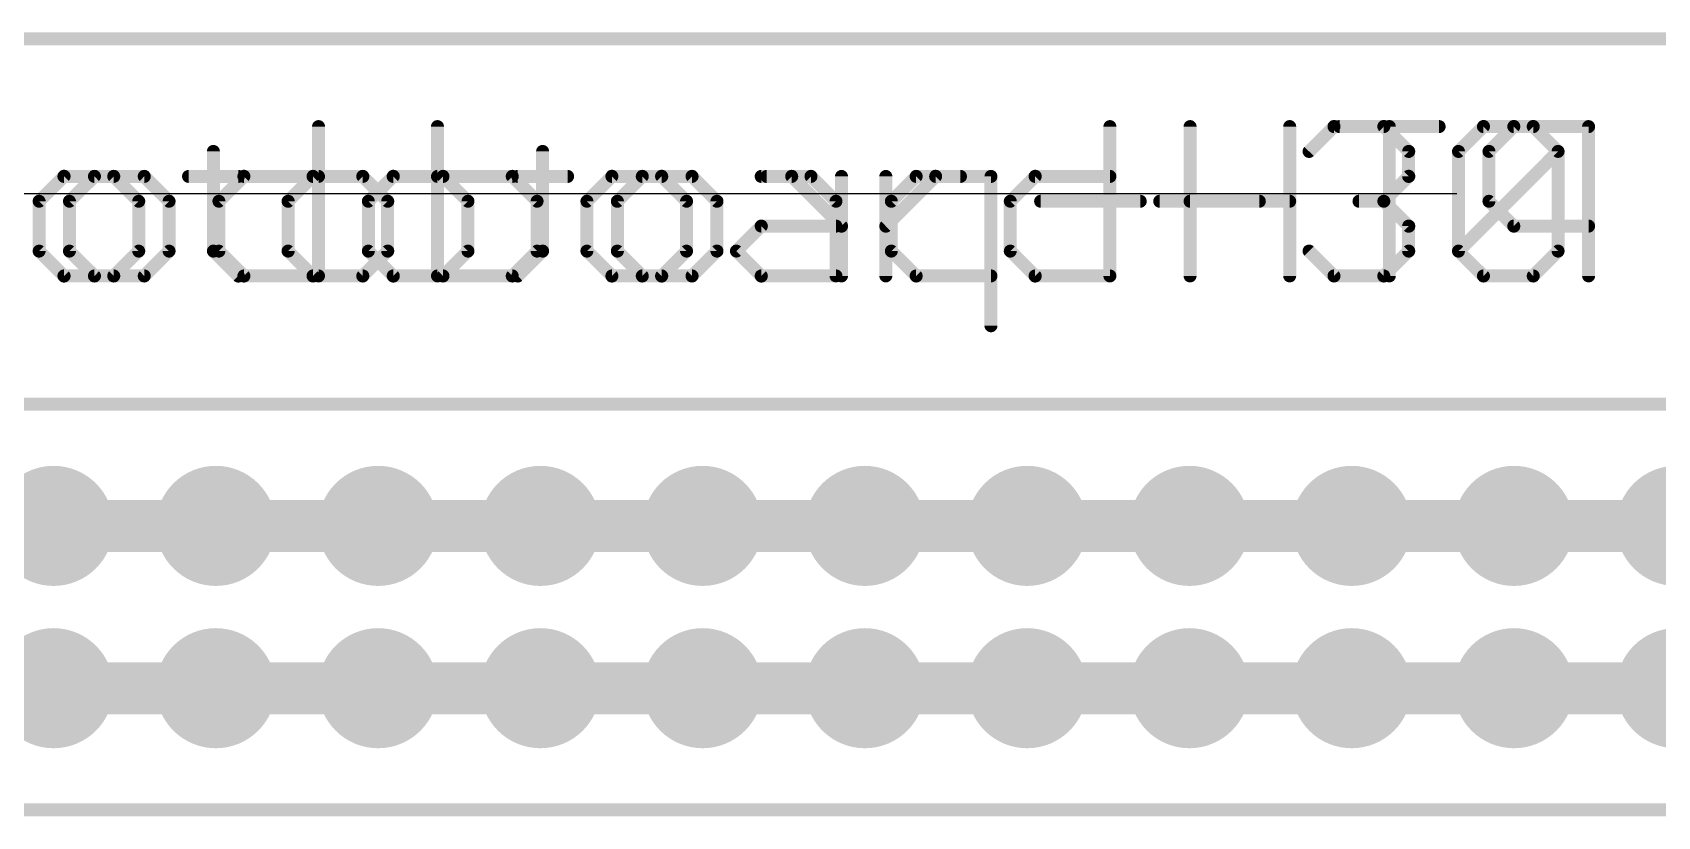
# Model space of a CAD drawing. Header units: inches. Extents: x 2 to 53, y 0 to 38.6.
# Drawn here: x 16.485 to 17.486, y 13.344 to 13.827 of the extents above; entities that cross this region are included whole.
import ezdxf

# ---------------------------------------------------------------- set-up
doc = ezdxf.new("R2010")
doc.units = ezdxf.units.IN
doc.header["$LTSCALE"] = 0.1
doc.header["$MEASUREMENT"] = 0
doc.layers.get('0').update_dxf_attribs({"plot": 0})
for name, color, linetype in [('16', 7, 'Continuous'), ('17', 7, 'Continuous'), ('20', 7, 'Continuous'), ('21', 7, 'Continuous'), ('22', 7, 'Continuous'), ('51', 7, 'Continuous'), ('Physical Devices', 7, 'Continuous')]:
    doc.layers.add(name, color=color, linetype=linetype)
doc.layers.get('0').off()

# ---------------------------------------------------------------- blocks, each defined once
blk = doc.blocks.new('RECT')
blk.add_solid([(-0.5, -0.5), (0.5, -0.5), (-0.5, 0.5), (0.5, 0.5)])
blk = doc.blocks.new('ROUNDP')
at = {"const_width": 0.5}
blk.add_lwpolyline([(0, -0.25, 1), (0, 0.25, 1), (0, -0.25)], format="xyb", dxfattribs=at)

msp = doc.modelspace()

# ---------------------------------------------------------------- linework, layer by layer
at = {"layer": '16', "const_width": 0.032}
for points in [[(16.3978, 13.5235), (16.4978, 13.5235)], [(16.4978, 13.5235), (16.5978, 13.5235)], [(16.5978, 13.5235), (16.6978, 13.5235)], [(16.6978, 13.5235), (16.7978, 13.5235)], [(16.7978, 13.5235), (16.8978, 13.5235)], [(16.8978, 13.5235), (16.9978, 13.5235)], [(16.9978, 13.5235), (17.0978, 13.5235)], [(17.0978, 13.5235), (17.1978, 13.5235)], [(17.1978, 13.5235), (17.2978, 13.5235)], [(17.2978, 13.5235), (17.3978, 13.5235)], [(17.3978, 13.5235), (17.4978, 13.5235)], [(17.4978, 13.5235), (17.5978, 13.5235)], [(16.3978, 13.4235), (16.4978, 13.4235)], [(16.4978, 13.4235), (16.5978, 13.4235)], [(16.6978, 13.4235), (16.5978, 13.4235)], [(16.7978, 13.4235), (16.6978, 13.4235)], [(16.8978, 13.4235), (16.7978, 13.4235)], [(16.9978, 13.4235), (16.8978, 13.4235)], [(17.0978, 13.4235), (16.9978, 13.4235)], [(17.1978, 13.4235), (17.0978, 13.4235)], [(17.2978, 13.4235), (17.1978, 13.4235)], [(17.3978, 13.4235), (17.2978, 13.4235)], [(17.4978, 13.4235), (17.3978, 13.4235)], [(17.5978, 13.4235), (17.4978, 13.4235)]]:
    msp.add_lwpolyline(points, dxfattribs=at)
at = {"layer": '16', "const_width": 0.016}
for points in [[(16.4978, 13.5315, 1), (16.4978, 13.5155)], [(16.4978, 13.5155, 1), (16.4978, 13.5315)], [(16.5978, 13.5315, 1), (16.5978, 13.5155)], [(16.5978, 13.5155, 1), (16.5978, 13.5315)], [(16.6978, 13.5315, 1), (16.6978, 13.5155)], [(16.6978, 13.5155, 1), (16.6978, 13.5315)], [(16.7978, 13.5315, 1), (16.7978, 13.5155)], [(16.7978, 13.5155, 1), (16.7978, 13.5315)], [(16.8978, 13.5315, 1), (16.8978, 13.5155)], [(16.8978, 13.5155, 1), (16.8978, 13.5315)], [(16.9978, 13.5315, 1), (16.9978, 13.5155)], [(16.9978, 13.5155, 1), (16.9978, 13.5315)], [(17.0978, 13.5315, 1), (17.0978, 13.5155)], [(17.0978, 13.5155, 1), (17.0978, 13.5315)], [(17.1978, 13.5315, 1), (17.1978, 13.5155)], [(17.1978, 13.5155, 1), (17.1978, 13.5315)], [(17.2978, 13.5315, 1), (17.2978, 13.5155)], [(17.2978, 13.5155, 1), (17.2978, 13.5315)], [(17.3978, 13.5315, 1), (17.3978, 13.5155)], [(17.3978, 13.5155, 1), (17.3978, 13.5315)], [(17.4978, 13.5315, 1), (17.4978, 13.5155)], [(16.4978, 13.4315, 1), (16.4978, 13.4155)], [(16.4978, 13.4155, 1), (16.4978, 13.4315)], [(16.5978, 13.4315, 1), (16.5978, 13.4155)], [(16.5978, 13.4155, 1), (16.5978, 13.4315)], [(16.6978, 13.4315, 1), (16.6978, 13.4155)], [(16.6978, 13.4155, 1), (16.6978, 13.4315)], [(16.7978, 13.4315, 1), (16.7978, 13.4155)], [(16.7978, 13.4155, 1), (16.7978, 13.4315)], [(16.8978, 13.4315, 1), (16.8978, 13.4155)], [(16.8978, 13.4155, 1), (16.8978, 13.4315)], [(16.9978, 13.4315, 1), (16.9978, 13.4155)], [(16.9978, 13.4155, 1), (16.9978, 13.4315)], [(17.0978, 13.4315, 1), (17.0978, 13.4155)], [(17.0978, 13.4155, 1), (17.0978, 13.4315)], [(17.1978, 13.4315, 1), (17.1978, 13.4155)], [(17.1978, 13.4155, 1), (17.1978, 13.4315)], [(17.2978, 13.4315, 1), (17.2978, 13.4155)], [(17.2978, 13.4155, 1), (17.2978, 13.4315)], [(17.3978, 13.4315, 1), (17.3978, 13.4155)], [(17.3978, 13.4155, 1), (17.3978, 13.4315)], [(17.4978, 13.4315, 1), (17.4978, 13.4155)]]:
    msp.add_lwpolyline(points, format="xyb", dxfattribs=at)
at = {"layer": '20', "const_width": 0.008}
msp.add_lwpolyline([(18.4563, 13.8235), (14.9392, 13.8235)], dxfattribs=at)
at = {"layer": '21', "const_width": 0.008}
for points in [[(16.7344, 13.7695), (16.7344, 13.6775)], [(17.1488, 13.7695), (17.1488, 13.6775)], [(17.2716, 13.7542), (17.2869, 13.7695)], [(17.2869, 13.7695), (17.3176, 13.7695)], [(17.3176, 13.7695), (17.3329, 13.7542)], [(17.3636, 13.7542), (17.379, 13.7695)], [(17.379, 13.7695), (17.4097, 13.7695)], [(17.4097, 13.7695), (17.425, 13.7542)], [(16.5963, 13.7542), (16.5963, 13.6928)], [(17.3329, 13.7542), (17.3329, 13.7388)], [(17.3636, 13.6928), (17.3636, 13.7542)], [(17.3636, 13.6928), (17.425, 13.7542)], [(17.425, 13.7542), (17.425, 13.6928)], [(16.5042, 13.7388), (16.4889, 13.7235)], [(16.5349, 13.7388), (16.5042, 13.7388)], [(16.5503, 13.7235), (16.5349, 13.7388)], [(16.581, 13.7388), (16.6117, 13.7388)], [(16.6577, 13.7388), (16.6424, 13.7235)], [(16.6884, 13.7388), (16.6577, 13.7388)], [(16.7037, 13.7235), (16.6884, 13.7388)], [(16.7805, 13.7388), (16.7344, 13.7388)], [(16.7958, 13.7235), (16.7805, 13.7388)], [(16.8419, 13.7388), (16.8265, 13.7235)], [(16.8726, 13.7388), (16.8419, 13.7388)], [(16.8879, 13.7235), (16.8726, 13.7388)], [(16.9339, 13.7388), (16.9646, 13.7388)], [(16.9646, 13.7388), (16.98, 13.7235)], [(17.0107, 13.6775), (17.0107, 13.7388)], [(17.0107, 13.7082), (17.0414, 13.7388)], [(17.0414, 13.7388), (17.0567, 13.7388)], [(17.0874, 13.7235), (17.1027, 13.7388)], [(17.1027, 13.7388), (17.1488, 13.7388)], [(17.3329, 13.7388), (17.3176, 13.7235)], [(16.4889, 13.7235), (16.4889, 13.6928)], [(16.5503, 13.6928), (16.5503, 13.7235)], [(16.6424, 13.7235), (16.6424, 13.6928)], [(16.7037, 13.6928), (16.7037, 13.7235)], [(16.7958, 13.6928), (16.7958, 13.7235)], [(16.8265, 13.7235), (16.8265, 13.6928)], [(16.8879, 13.6928), (16.8879, 13.7235)], [(16.98, 13.7235), (16.98, 13.6775)], [(17.0874, 13.6928), (17.0874, 13.7235)], [(17.1795, 13.7235), (17.2409, 13.7235)], [(17.3176, 13.7235), (17.3023, 13.7235)], [(17.3176, 13.7235), (17.3329, 13.7082)], [(16.9186, 13.6928), (16.9339, 13.7082)], [(16.9339, 13.7082), (16.98, 13.7082)], [(17.3329, 13.7082), (17.3329, 13.6928)], [(16.4889, 13.6928), (16.5042, 13.6775)], [(16.5349, 13.6775), (16.5503, 13.6928)], [(16.5963, 13.6928), (16.6117, 13.6775)], [(16.6424, 13.6928), (16.6577, 13.6775)], [(16.6884, 13.6775), (16.7037, 13.6928)], [(16.7805, 13.6775), (16.7958, 13.6928)], [(16.8265, 13.6928), (16.8419, 13.6775)], [(16.8726, 13.6775), (16.8879, 13.6928)], [(16.9339, 13.6775), (16.9186, 13.6928)], [(17.1027, 13.6775), (17.0874, 13.6928)], [(17.2869, 13.6775), (17.2716, 13.6928)], [(17.3329, 13.6928), (17.3176, 13.6775)], [(17.379, 13.6775), (17.3636, 13.6928)], [(17.425, 13.6928), (17.4097, 13.6775)], [(16.5042, 13.6775), (16.5349, 13.6775)], [(16.6577, 13.6775), (16.6884, 13.6775)], [(16.7344, 13.6775), (16.7805, 13.6775)], [(16.8419, 13.6775), (16.8726, 13.6775)], [(16.98, 13.6775), (16.9339, 13.6775)], [(17.1488, 13.6775), (17.1027, 13.6775)], [(17.3176, 13.6775), (17.2869, 13.6775)], [(17.4097, 13.6775), (17.379, 13.6775)], [(15.2978, 13.5985), (18.0978, 13.5985)], [(15.2978, 13.3485), (18.0978, 13.3485)]]:
    msp.add_lwpolyline(points, dxfattribs=at)
at = {"layer": '21', "const_width": 0.004}
for points in [[(16.7364, 13.7695, 1), (16.7324, 13.7695)], [(17.1508, 13.7695, 1), (17.1468, 13.7695)], [(17.2869, 13.7715, 1), (17.2869, 13.7675)], [(17.2883, 13.7681, 1), (17.2855, 13.771)], [(17.319, 13.771, 1), (17.3162, 13.7681)], [(17.3176, 13.7675, 1), (17.3176, 13.7715)], [(17.379, 13.7715, 1), (17.379, 13.7675)], [(17.3804, 13.7681, 1), (17.3776, 13.771)], [(17.4111, 13.771, 1), (17.4083, 13.7681)], [(17.4097, 13.7675, 1), (17.4097, 13.7715)], [(16.5983, 13.7542, 1), (16.5943, 13.7542)], [(17.2701, 13.7556, 1), (17.273, 13.7528)], [(17.3349, 13.7542, 1), (17.3309, 13.7542)], [(17.3315, 13.7528, 1), (17.3344, 13.7556)], [(17.3656, 13.7542, 1), (17.3616, 13.7542)], [(17.3622, 13.7556, 1), (17.3651, 13.7528)], [(17.427, 13.7542, 1), (17.423, 13.7542)], [(17.4264, 13.7528, 1), (17.4236, 13.7556)], [(17.4236, 13.7528, 1), (17.4264, 13.7556)], [(16.5042, 13.7408, 1), (16.5042, 13.7368)], [(16.5057, 13.7374, 1), (16.5028, 13.7403)], [(16.5363, 13.7403, 1), (16.5335, 13.7374)], [(16.5349, 13.7368, 1), (16.5349, 13.7408)], [(16.581, 13.7408, 1), (16.581, 13.7368)], [(16.6117, 13.7368, 1), (16.6117, 13.7408)], [(16.6577, 13.7408, 1), (16.6577, 13.7368)], [(16.6591, 13.7374, 1), (16.6563, 13.7403)], [(16.6898, 13.7403, 1), (16.687, 13.7374)], [(16.6884, 13.7368, 1), (16.6884, 13.7408)], [(16.7344, 13.7408, 1), (16.7344, 13.7368)], [(16.7819, 13.7403, 1), (16.7791, 13.7374)], [(16.7805, 13.7368, 1), (16.7805, 13.7408)], [(16.8419, 13.7408, 1), (16.8419, 13.7368)], [(16.8433, 13.7374, 1), (16.8404, 13.7403)], [(16.874, 13.7403, 1), (16.8711, 13.7374)], [(16.8726, 13.7368, 1), (16.8726, 13.7408)], [(16.9339, 13.7408, 1), (16.9339, 13.7368)], [(16.966, 13.7403, 1), (16.9632, 13.7374)], [(16.9646, 13.7368, 1), (16.9646, 13.7408)], [(17.0127, 13.7388, 1), (17.0087, 13.7388)], [(17.0414, 13.7408, 1), (17.0414, 13.7368)], [(17.0428, 13.7374, 1), (17.0399, 13.7403)], [(17.0567, 13.7368, 1), (17.0567, 13.7408)], [(17.1027, 13.7408, 1), (17.1027, 13.7368)], [(17.1042, 13.7374, 1), (17.1013, 13.7403)], [(17.1488, 13.7368, 1), (17.1488, 13.7408)], [(17.3309, 13.7388, 1), (17.3349, 13.7388)], [(17.3344, 13.7374, 1), (17.3315, 13.7403)], [(16.4909, 13.7235, 1), (16.4869, 13.7235)], [(16.4875, 13.7249, 1), (16.4903, 13.7221)], [(16.5523, 13.7235, 1), (16.5483, 13.7235)], [(16.5489, 13.7221, 1), (16.5517, 13.7249)], [(16.6444, 13.7235, 1), (16.6404, 13.7235)], [(16.6409, 13.7249, 1), (16.6438, 13.7221)], [(16.7057, 13.7235, 1), (16.7017, 13.7235)], [(16.7023, 13.7221, 1), (16.7052, 13.7249)], [(16.7978, 13.7235, 1), (16.7938, 13.7235)], [(16.7944, 13.7221, 1), (16.7972, 13.7249)], [(16.8285, 13.7235, 1), (16.8245, 13.7235)], [(16.8251, 13.7249, 1), (16.8279, 13.7221)], [(16.8899, 13.7235, 1), (16.8859, 13.7235)], [(16.8865, 13.7221, 1), (16.8893, 13.7249)], [(16.982, 13.7235, 1), (16.978, 13.7235)], [(16.9786, 13.7221, 1), (16.9814, 13.7249)], [(17.0894, 13.7235, 1), (17.0854, 13.7235)], [(17.086, 13.7249, 1), (17.0888, 13.7221)], [(17.1795, 13.7255, 1), (17.1795, 13.7215)], [(17.2409, 13.7215, 1), (17.2409, 13.7255)], [(17.3023, 13.7255, 1), (17.3023, 13.7215)], [(17.319, 13.7249, 1), (17.3162, 13.7221)], [(17.3162, 13.7249, 1), (17.319, 13.7221)], [(17.3176, 13.7215, 1), (17.3176, 13.7255)], [(16.9339, 13.7102, 1), (16.9339, 13.7062)], [(16.9354, 13.7067, 1), (16.9325, 13.7096)], [(16.98, 13.7062, 1), (16.98, 13.7102)], [(17.0093, 13.7096, 1), (17.0121, 13.7067)], [(17.3349, 13.7082, 1), (17.3309, 13.7082)], [(17.3315, 13.7067, 1), (17.3344, 13.7096)], [(16.4903, 13.6942, 1), (16.4875, 13.6914)], [(16.4869, 13.6928, 1), (16.4909, 13.6928)], [(16.5483, 13.6928, 1), (16.5523, 13.6928)], [(16.5517, 13.6914, 1), (16.5489, 13.6942)], [(16.5977, 13.6942, 1), (16.5949, 13.6914)], [(16.5943, 13.6928, 1), (16.5983, 13.6928)], [(16.6438, 13.6942, 1), (16.6409, 13.6914)], [(16.6404, 13.6928, 1), (16.6444, 13.6928)], [(16.7017, 13.6928, 1), (16.7057, 13.6928)], [(16.7052, 13.6914, 1), (16.7023, 13.6942)], [(16.7938, 13.6928, 1), (16.7978, 13.6928)], [(16.7972, 13.6914, 1), (16.7944, 13.6942)], [(16.8279, 13.6942, 1), (16.8251, 13.6914)], [(16.8245, 13.6928, 1), (16.8285, 13.6928)], [(16.8859, 13.6928, 1), (16.8899, 13.6928)], [(16.8893, 13.6914, 1), (16.8865, 13.6942)], [(16.92, 13.6942, 1), (16.9172, 13.6914)], [(16.9172, 13.6942, 1), (16.92, 13.6914)], [(17.0888, 13.6942, 1), (17.086, 13.6914)], [(17.0854, 13.6928, 1), (17.0894, 13.6928)], [(17.273, 13.6942, 1), (17.2701, 13.6914)], [(17.3309, 13.6928, 1), (17.3349, 13.6928)], [(17.3344, 13.6914, 1), (17.3315, 13.6942)], [(17.3651, 13.6942, 1), (17.3622, 13.6914)], [(17.3622, 13.6942, 1), (17.3651, 13.6914)], [(17.3616, 13.6928, 1), (17.3656, 13.6928)], [(17.423, 13.6928, 1), (17.427, 13.6928)], [(17.4264, 13.6914, 1), (17.4236, 13.6942)], [(16.5042, 13.6795, 1), (16.5042, 13.6755)], [(16.5028, 13.676, 1), (16.5057, 13.6789)], [(16.5335, 13.6789, 1), (16.5363, 13.676)], [(16.5349, 13.6755, 1), (16.5349, 13.6795)], [(16.6102, 13.676, 1), (16.6131, 13.6789)], [(16.6577, 13.6795, 1), (16.6577, 13.6755)], [(16.6563, 13.676, 1), (16.6591, 13.6789)], [(16.687, 13.6789, 1), (16.6898, 13.676)], [(16.6884, 13.6755, 1), (16.6884, 13.6795)], [(16.7344, 13.6795, 1), (16.7344, 13.6755)], [(16.7791, 13.6789, 1), (16.7819, 13.676)], [(16.7805, 13.6755, 1), (16.7805, 13.6795)], [(16.8419, 13.6795, 1), (16.8419, 13.6755)], [(16.8404, 13.676, 1), (16.8433, 13.6789)], [(16.8711, 13.6789, 1), (16.874, 13.676)], [(16.8726, 13.6755, 1), (16.8726, 13.6795)], [(16.9339, 13.6795, 1), (16.9339, 13.6755)], [(16.9325, 13.676, 1), (16.9354, 13.6789)], [(16.98, 13.6755, 1), (16.98, 13.6795)], [(17.1027, 13.6795, 1), (17.1027, 13.6755)], [(17.1013, 13.676, 1), (17.1042, 13.6789)], [(17.1488, 13.6755, 1), (17.1488, 13.6795)], [(17.2869, 13.6795, 1), (17.2869, 13.6755)], [(17.2855, 13.676, 1), (17.2883, 13.6789)], [(17.3162, 13.6789, 1), (17.319, 13.676)], [(17.3176, 13.6755, 1), (17.3176, 13.6795)], [(17.379, 13.6795, 1), (17.379, 13.6755)], [(17.3776, 13.676, 1), (17.3804, 13.6789)], [(17.4083, 13.6789, 1), (17.4111, 13.676)], [(17.4097, 13.6755, 1), (17.4097, 13.6795)], [(16.7324, 13.6775, 1), (16.7364, 13.6775)], [(16.978, 13.6775, 1), (16.982, 13.6775)], [(17.0087, 13.6775, 1), (17.0127, 13.6775)], [(17.1468, 13.6775, 1), (17.1508, 13.6775)]]:
    msp.add_lwpolyline(points, format="xyb", dxfattribs=at)
at = {"layer": '22', "const_width": 0.008}
for points in [[(16.6611, 13.7695), (16.6611, 13.6775)], [(17.1982, 13.7695), (17.1982, 13.6775)], [(17.2596, 13.6775), (17.2596, 13.7695)], [(17.3517, 13.7695), (17.2903, 13.7695)], [(17.321, 13.6775), (17.321, 13.7695)], [(17.3977, 13.7695), (17.3824, 13.7542)], [(17.4438, 13.7695), (17.3977, 13.7695)], [(17.4438, 13.6775), (17.4438, 13.7695)], [(16.7992, 13.7542), (16.7992, 13.6928)], [(17.3824, 13.7542), (17.3824, 13.7235)], [(16.5076, 13.7235), (16.523, 13.7388)], [(16.523, 13.7388), (16.5537, 13.7388)], [(16.5537, 13.7388), (16.569, 13.7235)], [(16.5997, 13.7235), (16.6151, 13.7388)], [(16.6151, 13.7388), (16.6611, 13.7388)], [(16.6918, 13.7235), (16.7071, 13.7388)], [(16.7071, 13.7388), (16.7378, 13.7388)], [(16.7378, 13.7388), (16.7532, 13.7235)], [(16.8146, 13.7388), (16.7839, 13.7388)], [(16.8453, 13.7235), (16.8606, 13.7388)], [(16.8606, 13.7388), (16.8913, 13.7388)], [(16.8913, 13.7388), (16.9066, 13.7235)], [(16.9527, 13.7388), (16.9373, 13.7388)], [(16.9834, 13.7082), (16.9527, 13.7388)], [(16.9834, 13.6775), (16.9834, 13.7388)], [(17.0294, 13.7388), (17.0141, 13.7235)], [(17.0755, 13.7388), (17.0294, 13.7388)], [(17.0755, 13.6468), (17.0755, 13.7388)], [(16.5076, 13.6928), (16.5076, 13.7235)], [(16.569, 13.7235), (16.569, 13.6928)], [(16.5997, 13.6928), (16.5997, 13.7235)], [(16.6918, 13.6928), (16.6918, 13.7235)], [(16.7532, 13.7235), (16.7532, 13.6928)], [(16.8453, 13.6928), (16.8453, 13.7235)], [(16.9066, 13.7235), (16.9066, 13.6928)], [(17.0141, 13.7235), (17.0141, 13.6928)], [(17.1675, 13.7235), (17.1061, 13.7235)], [(17.2596, 13.7235), (17.1982, 13.7235)], [(17.3824, 13.7235), (17.3977, 13.7082)], [(17.3977, 13.7082), (17.4438, 13.7082)], [(16.523, 13.6775), (16.5076, 13.6928)], [(16.569, 13.6928), (16.5537, 13.6775)], [(16.6151, 13.6775), (16.5997, 13.6928)], [(16.7071, 13.6775), (16.6918, 13.6928)], [(16.7532, 13.6928), (16.7378, 13.6775)], [(16.7992, 13.6928), (16.7839, 13.6775)], [(16.8606, 13.6775), (16.8453, 13.6928)], [(16.9066, 13.6928), (16.8913, 13.6775)], [(17.0141, 13.6928), (17.0294, 13.6775)], [(16.5537, 13.6775), (16.523, 13.6775)], [(16.6611, 13.6775), (16.6151, 13.6775)], [(16.7378, 13.6775), (16.7071, 13.6775)], [(16.8913, 13.6775), (16.8606, 13.6775)], [(17.0294, 13.6775), (17.0755, 13.6775)], [(15.2978, 13.5985), (18.0978, 13.5985)], [(15.2978, 13.3485), (18.0978, 13.3485)]]:
    msp.add_lwpolyline(points, dxfattribs=at)
at = {"layer": '22', "const_width": 0.004}
for points in [[(16.6631, 13.7695, 1), (16.6591, 13.7695)], [(17.2002, 13.7695, 1), (17.1962, 13.7695)], [(17.2616, 13.7695, 1), (17.2576, 13.7695)], [(17.2903, 13.7715, 1), (17.2903, 13.7675)], [(17.323, 13.7695, 1), (17.319, 13.7695)], [(17.3517, 13.7675, 1), (17.3517, 13.7715)], [(17.3977, 13.7715, 1), (17.3977, 13.7675)], [(17.3991, 13.7681, 1), (17.3963, 13.771)], [(17.4458, 13.7695, 1), (17.4418, 13.7695)], [(17.4438, 13.7675, 1), (17.4438, 13.7715)], [(16.8012, 13.7542, 1), (16.7972, 13.7542)], [(17.3844, 13.7542, 1), (17.3804, 13.7542)], [(17.381, 13.7556, 1), (17.3838, 13.7528)], [(16.523, 13.7408, 1), (16.523, 13.7368)], [(16.5244, 13.7374, 1), (16.5216, 13.7403)], [(16.5551, 13.7403, 1), (16.5523, 13.7374)], [(16.5537, 13.7368, 1), (16.5537, 13.7408)], [(16.6151, 13.7408, 1), (16.6151, 13.7368)], [(16.6165, 13.7374, 1), (16.6136, 13.7403)], [(16.6611, 13.7368, 1), (16.6611, 13.7408)], [(16.7071, 13.7408, 1), (16.7071, 13.7368)], [(16.7086, 13.7374, 1), (16.7057, 13.7403)], [(16.7392, 13.7403, 1), (16.7364, 13.7374)], [(16.7378, 13.7368, 1), (16.7378, 13.7408)], [(16.7839, 13.7408, 1), (16.7839, 13.7368)], [(16.8146, 13.7368, 1), (16.8146, 13.7408)], [(16.8606, 13.7408, 1), (16.8606, 13.7368)], [(16.862, 13.7374, 1), (16.8592, 13.7403)], [(16.8927, 13.7403, 1), (16.8899, 13.7374)], [(16.8913, 13.7368, 1), (16.8913, 13.7408)], [(16.9373, 13.7408, 1), (16.9373, 13.7368)], [(16.9541, 13.7403, 1), (16.9513, 13.7374)], [(16.9527, 13.7368, 1), (16.9527, 13.7408)], [(16.9854, 13.7388, 1), (16.9814, 13.7388)], [(17.0294, 13.7408, 1), (17.0294, 13.7368)], [(17.0308, 13.7374, 1), (17.028, 13.7403)], [(17.0775, 13.7388, 1), (17.0735, 13.7388)], [(17.0755, 13.7368, 1), (17.0755, 13.7408)], [(16.5096, 13.7235, 1), (16.5056, 13.7235)], [(16.5062, 13.7249, 1), (16.509, 13.7221)], [(16.571, 13.7235, 1), (16.567, 13.7235)], [(16.5676, 13.7221, 1), (16.5704, 13.7249)], [(16.6017, 13.7235, 1), (16.5977, 13.7235)], [(16.5983, 13.7249, 1), (16.6011, 13.7221)], [(16.6938, 13.7235, 1), (16.6898, 13.7235)], [(16.6904, 13.7249, 1), (16.6932, 13.7221)], [(16.7552, 13.7235, 1), (16.7512, 13.7235)], [(16.7518, 13.7221, 1), (16.7546, 13.7249)], [(16.8473, 13.7235, 1), (16.8433, 13.7235)], [(16.8438, 13.7249, 1), (16.8467, 13.7221)], [(16.9086, 13.7235, 1), (16.9046, 13.7235)], [(16.9052, 13.7221, 1), (16.9081, 13.7249)], [(17.0161, 13.7235, 1), (17.0121, 13.7235)], [(17.0127, 13.7249, 1), (17.0155, 13.7221)], [(17.1061, 13.7255, 1), (17.1061, 13.7215)], [(17.1675, 13.7215, 1), (17.1675, 13.7255)], [(17.1982, 13.7255, 1), (17.1982, 13.7215)], [(17.2596, 13.7215, 1), (17.2596, 13.7255)], [(17.3838, 13.7249, 1), (17.381, 13.7221)], [(17.3804, 13.7235, 1), (17.3844, 13.7235)], [(16.982, 13.7067, 1), (16.9848, 13.7096)], [(17.3977, 13.7102, 1), (17.3977, 13.7062)], [(17.3963, 13.7067, 1), (17.3991, 13.7096)], [(17.4438, 13.7062, 1), (17.4438, 13.7102)], [(16.509, 13.6942, 1), (16.5062, 13.6914)], [(16.5056, 13.6928, 1), (16.5096, 13.6928)], [(16.567, 13.6928, 1), (16.571, 13.6928)], [(16.5704, 13.6914, 1), (16.5676, 13.6942)], [(16.6011, 13.6942, 1), (16.5983, 13.6914)], [(16.5977, 13.6928, 1), (16.6017, 13.6928)], [(16.6932, 13.6942, 1), (16.6904, 13.6914)], [(16.6898, 13.6928, 1), (16.6938, 13.6928)], [(16.7512, 13.6928, 1), (16.7552, 13.6928)], [(16.7546, 13.6914, 1), (16.7518, 13.6942)], [(16.7972, 13.6928, 1), (16.8012, 13.6928)], [(16.8006, 13.6914, 1), (16.7978, 13.6942)], [(16.8467, 13.6942, 1), (16.8438, 13.6914)], [(16.8433, 13.6928, 1), (16.8473, 13.6928)], [(16.9046, 13.6928, 1), (16.9086, 13.6928)], [(16.9081, 13.6914, 1), (16.9052, 13.6942)], [(17.0155, 13.6942, 1), (17.0127, 13.6914)], [(17.0121, 13.6928, 1), (17.0161, 13.6928)], [(16.523, 13.6795, 1), (16.523, 13.6755)], [(16.5216, 13.676, 1), (16.5244, 13.6789)], [(16.5523, 13.6789, 1), (16.5551, 13.676)], [(16.5537, 13.6755, 1), (16.5537, 13.6795)], [(16.6151, 13.6795, 1), (16.6151, 13.6755)], [(16.6136, 13.676, 1), (16.6165, 13.6789)], [(16.6611, 13.6755, 1), (16.6611, 13.6795)], [(16.7071, 13.6795, 1), (16.7071, 13.6755)], [(16.7057, 13.676, 1), (16.7086, 13.6789)], [(16.7364, 13.6789, 1), (16.7392, 13.676)], [(16.7378, 13.6755, 1), (16.7378, 13.6795)], [(16.7825, 13.6789, 1), (16.7853, 13.676)], [(16.8606, 13.6795, 1), (16.8606, 13.6755)], [(16.8592, 13.676, 1), (16.862, 13.6789)], [(16.8899, 13.6789, 1), (16.8927, 13.676)], [(16.8913, 13.6755, 1), (16.8913, 13.6795)], [(17.0294, 13.6795, 1), (17.0294, 13.6755)], [(17.028, 13.676, 1), (17.0308, 13.6789)], [(17.0755, 13.6755, 1), (17.0755, 13.6795)], [(16.6591, 13.6775, 1), (16.6631, 13.6775)], [(16.9814, 13.6775, 1), (16.9854, 13.6775)], [(17.1962, 13.6775, 1), (17.2002, 13.6775)], [(17.2576, 13.6775, 1), (17.2616, 13.6775)], [(17.319, 13.6775, 1), (17.323, 13.6775)], [(17.4418, 13.6775, 1), (17.4458, 13.6775)], [(17.0735, 13.6468, 1), (17.0775, 13.6468)]]:
    msp.add_lwpolyline(points, format="xyb", dxfattribs=at)
at = {"layer": 'Physical Devices', "ltscale": 0.1}
msp.add_line((17.3627, 13.7281), (14.8498, 13.7281), dxfattribs=at)

# ---------------------------------------------------------------- block references
at = {"layer": '17', "xscale": 0.074, "yscale": 0.074, "rotation": 90}
for p in [(16.4978, 13.5235), (16.4978, 13.5235), (16.5978, 13.5235), (16.5978, 13.5235), (16.6978, 13.5235), (16.6978, 13.5235), (16.7978, 13.5235), (16.7978, 13.5235), (16.8978, 13.5235), (16.8978, 13.5235), (16.9978, 13.5235), (16.9978, 13.5235), (17.0978, 13.5235), (17.0978, 13.5235), (17.1978, 13.5235), (17.1978, 13.5235), (17.2978, 13.5235), (17.2978, 13.5235), (17.3978, 13.5235), (17.3978, 13.5235), (17.4978, 13.5235), (17.4978, 13.5235), (16.4978, 13.4235), (16.4978, 13.4235), (16.5978, 13.4235), (16.5978, 13.4235), (16.6978, 13.4235), (16.6978, 13.4235), (16.7978, 13.4235), (16.7978, 13.4235), (16.8978, 13.4235), (16.8978, 13.4235), (16.9978, 13.4235), (16.9978, 13.4235), (17.0978, 13.4235), (17.0978, 13.4235), (17.1978, 13.4235), (17.1978, 13.4235), (17.2978, 13.4235), (17.2978, 13.4235), (17.3978, 13.4235), (17.3978, 13.4235), (17.4978, 13.4235), (17.4978, 13.4235)]:
    msp.add_blockref('ROUNDP', p, dxfattribs=at)
at = {"layer": '51', "xscale": 0.02, "yscale": 0.02}
for p in [(16.4978, 13.5235), (16.5978, 13.5235), (16.6978, 13.5235), (16.7978, 13.5235), (16.8978, 13.5235), (16.9978, 13.5235), (17.0978, 13.5235), (17.1978, 13.5235), (17.2978, 13.5235), (17.3978, 13.5235), (16.4978, 13.4235), (16.5978, 13.4235), (16.6978, 13.4235), (16.7978, 13.4235), (16.8978, 13.4235), (16.9978, 13.4235), (17.0978, 13.4235), (17.1978, 13.4235), (17.2978, 13.4235), (17.3978, 13.4235)]:
    msp.add_blockref('RECT', p, dxfattribs=at)

doc.saveas('drawing.dxf')
